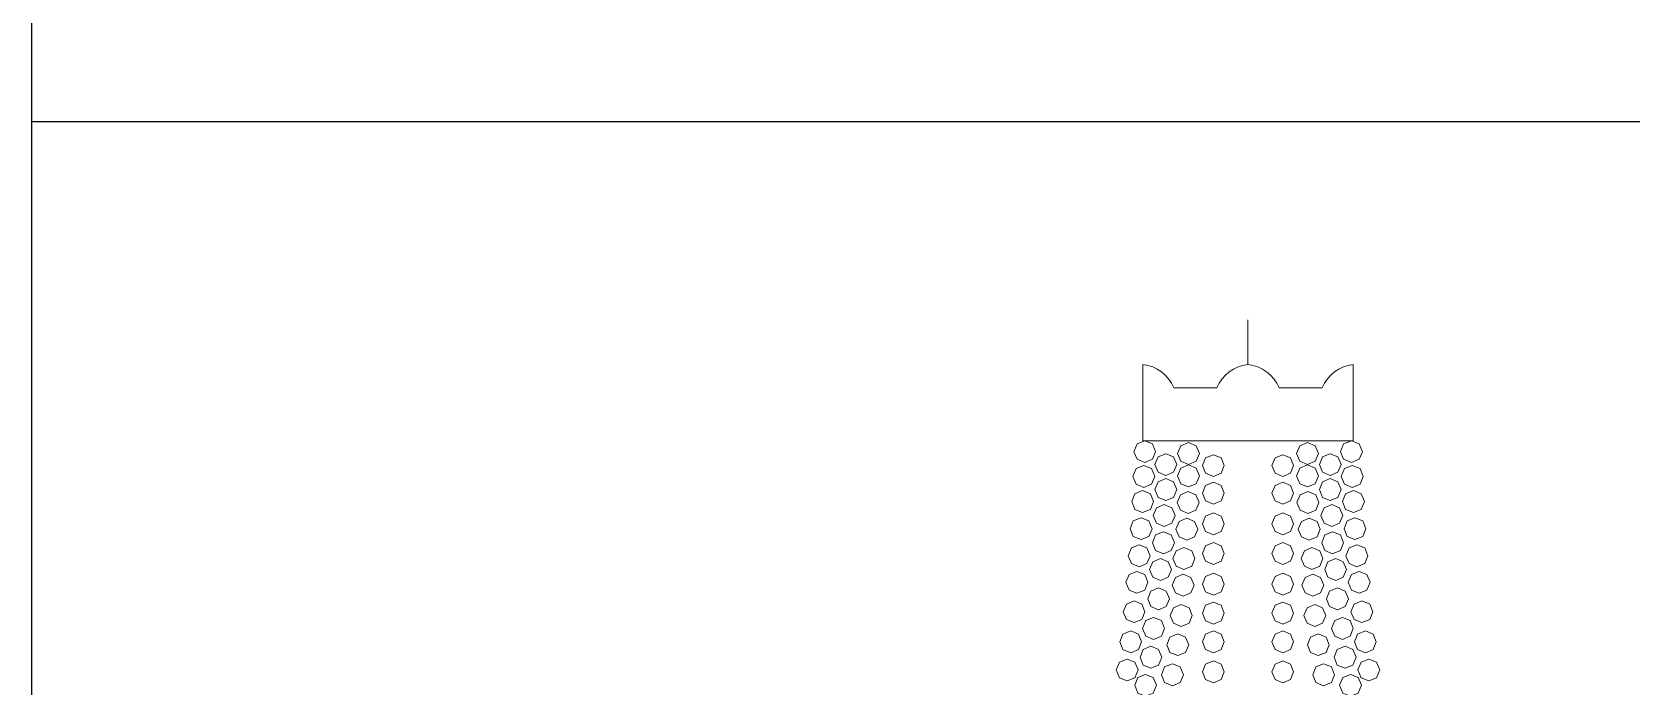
# Model space of a CAD drawing. Header units: inches. Extents: x 193287 to 241687, y 437648 to 550079.
# Drawn here: x 234240.5 to 234532.7, y 462996.9 to 463116.5 of the extents above; entities that cross this region are included whole.
import ezdxf

# ---------------------------------------------------------------- set-up
doc = ezdxf.new("R2010")
doc.units = ezdxf.units.IN
doc.header["$MEASUREMENT"] = 0
doc.linetypes.add('HIDDEN', pattern=[0.375, 0.25, -0.125])
for name, color, linetype in [('CQ SPOT DETAIL DIMENSION', 9, 'Continuous'), ('CQ-legend tex box', 3, 'Continuous'), ('E-LITE-FIXT-NORM-CEILING', 3, 'Continuous')]:
    doc.layers.add(name, color=color, linetype=linetype)
doc.layers.add('Glass', color=4, linetype='Continuous', lineweight=0)

# ---------------------------------------------------------------- blocks, each defined once
blk = doc.blocks.new('crystal ch 21')
at = {"layer": 'Glass', "color": 193, "lineweight": 0}
blk.add_line((38666.9, 39996.8), (38666.9, 40029.3), dxfattribs=at)
for points in [[(38666.9, 39996.8, 0.268728), (38644.2, 39979.7), (38612.6, 39979.7, 0.268741), (38589.9, 39996.8), (38589.9, 39941), (38666.9, 39941)], [(38666.9, 39996.8, -0.268728), (38689.6, 39979.7), (38721.1, 39979.7, -0.268741), (38743.8, 39996.8), (38743.8, 39941), (38666.9, 39941)]]:
    blk.add_lwpolyline(points, format="xyb", dxfattribs=at)
for points in [[(38591.3, 39941), (38597, 39938.7), (38599.3, 39933), (38597, 39927.4), (38591.3, 39925), (38585.7, 39927.4), (38583.3, 39933), (38585.7, 39938.7)], [(38623.4, 39939.6), (38629.1, 39937.3), (38631.4, 39931.6), (38629.1, 39926), (38623.4, 39923.6), (38617.7, 39926), (38615.4, 39931.6), (38617.7, 39937.3)], [(38710.3, 39939.6), (38704.7, 39937.3), (38702.3, 39931.6), (38704.7, 39926), (38710.3, 39923.6), (38716, 39926), (38718.3, 39931.6), (38716, 39937.3)], [(38742.4, 39941), (38736.7, 39938.7), (38734.4, 39933), (38736.7, 39927.4), (38742.4, 39925), (38748, 39927.4), (38750.4, 39933), (38748, 39938.7)], [(38606.7, 39931.5), (38612.4, 39929.2), (38614.7, 39923.5), (38612.4, 39917.9), (38606.7, 39915.5), (38601.1, 39917.9), (38598.7, 39923.5), (38601.1, 39929.2)], [(38641.5, 39930.8), (38647.1, 39928.5), (38649.5, 39922.8), (38647.1, 39917.2), (38641.5, 39914.8), (38635.8, 39917.2), (38633.5, 39922.8), (38635.8, 39928.5)], [(38692.2, 39930.8), (38686.6, 39928.5), (38684.2, 39922.8), (38686.6, 39917.2), (38692.2, 39914.8), (38697.9, 39917.2), (38700.2, 39922.8), (38697.9, 39928.5)], [(38727, 39931.5), (38721.3, 39929.2), (38719, 39923.5), (38721.3, 39917.9), (38727, 39915.5), (38732.6, 39917.9), (38735, 39923.5), (38732.6, 39929.2)], [(38590.7, 39922.9), (38596.3, 39920.6), (38598.7, 39914.9), (38596.3, 39909.3), (38590.7, 39906.9), (38585, 39909.3), (38582.7, 39914.9), (38585, 39920.6)], [(38606.7, 39913.3), (38612.4, 39911), (38614.7, 39905.3), (38612.4, 39899.6), (38606.7, 39897.3), (38601.1, 39899.6), (38598.7, 39905.3), (38601.1, 39911)], [(38623.4, 39923.3), (38629.1, 39921), (38631.4, 39915.3), (38629.1, 39909.6), (38623.4, 39907.3), (38617.7, 39909.6), (38615.4, 39915.3), (38617.7, 39921)], [(38710.3, 39923.3), (38704.7, 39921), (38702.3, 39915.3), (38704.7, 39909.6), (38710.3, 39907.3), (38716, 39909.6), (38718.3, 39915.3), (38716, 39921)], [(38727, 39913.3), (38721.3, 39911), (38719, 39905.3), (38721.3, 39899.6), (38727, 39897.3), (38732.6, 39899.6), (38735, 39905.3), (38732.6, 39911)], [(38743, 39922.9), (38737.4, 39920.6), (38735, 39914.9), (38737.4, 39909.3), (38743, 39906.9), (38748.7, 39909.3), (38751, 39914.9), (38748.7, 39920.6)], [(38589.8, 39904.5), (38595.5, 39902.1), (38597.8, 39896.5), (38595.5, 39890.8), (38589.8, 39888.5), (38584.2, 39890.8), (38581.8, 39896.5), (38584.2, 39902.1)], [(38623.1, 39903.8), (38628.7, 39901.5), (38631.1, 39895.8), (38628.7, 39890.2), (38623.1, 39887.8), (38617.4, 39890.2), (38615.1, 39895.8), (38617.4, 39901.5)], [(38641.5, 39910.7), (38647.1, 39908.3), (38649.5, 39902.7), (38647.1, 39897), (38641.5, 39894.7), (38635.8, 39897), (38633.5, 39902.7), (38635.8, 39908.3)], [(38692.2, 39910.7), (38686.6, 39908.3), (38684.2, 39902.7), (38686.6, 39897), (38692.2, 39894.7), (38697.9, 39897), (38700.2, 39902.7), (38697.9, 39908.3)], [(38710.6, 39903.8), (38705, 39901.5), (38702.6, 39895.8), (38705, 39890.2), (38710.6, 39887.8), (38716.3, 39890.2), (38718.6, 39895.8), (38716.3, 39901.5)], [(38743.9, 39904.5), (38738.2, 39902.1), (38735.9, 39896.5), (38738.2, 39890.8), (38743.9, 39888.5), (38749.5, 39890.8), (38751.9, 39896.5), (38749.5, 39902.1)], [(38605.6, 39894.4), (38611.2, 39892), (38613.6, 39886.4), (38611.2, 39880.7), (38605.6, 39878.4), (38599.9, 39880.7), (38597.6, 39886.4), (38599.9, 39892)], [(38728.1, 39894.4), (38722.5, 39892), (38720.1, 39886.4), (38722.5, 39880.7), (38728.1, 39878.4), (38733.8, 39880.7), (38736.1, 39886.4), (38733.8, 39892)], [(38588.7, 39884.7), (38594.3, 39882.4), (38596.7, 39876.7), (38594.3, 39871.1), (38588.7, 39868.7), (38583, 39871.1), (38580.7, 39876.7), (38583, 39882.4)], [(38622.1, 39884.4), (38627.7, 39882), (38630.1, 39876.4), (38627.7, 39870.7), (38622.1, 39868.4), (38616.4, 39870.7), (38614.1, 39876.4), (38616.4, 39882)], [(38641.5, 39888.3), (38647.1, 39885.9), (38649.5, 39880.3), (38647.1, 39874.6), (38641.5, 39872.3), (38635.8, 39874.6), (38633.5, 39880.3), (38635.8, 39885.9)], [(38692.2, 39888.3), (38686.6, 39885.9), (38684.2, 39880.3), (38686.6, 39874.6), (38692.2, 39872.3), (38697.9, 39874.6), (38700.2, 39880.3), (38697.9, 39885.9)], [(38711.6, 39884.4), (38706, 39882), (38703.6, 39876.4), (38706, 39870.7), (38711.6, 39868.4), (38717.3, 39870.7), (38719.6, 39876.4), (38717.3, 39882)], [(38745, 39884.7), (38739.4, 39882.4), (38737, 39876.7), (38739.4, 39871.1), (38745, 39868.7), (38750.7, 39871.1), (38753, 39876.7), (38750.7, 39882.4)], [(38605, 39874.4), (38610.7, 39872.1), (38613, 39866.4), (38610.7, 39860.7), (38605, 39858.4), (38599.3, 39860.7), (38597, 39866.4), (38599.3, 39872.1)], [(38641.5, 39866.5), (38647.1, 39864.2), (38649.5, 39858.5), (38647.1, 39852.9), (38641.5, 39850.5), (38635.8, 39852.9), (38633.5, 39858.5), (38635.8, 39864.2)], [(38692.2, 39866.5), (38686.6, 39864.2), (38684.2, 39858.5), (38686.6, 39852.9), (38692.2, 39850.5), (38697.9, 39852.9), (38700.2, 39858.5), (38697.9, 39864.2)], [(38728.7, 39874.4), (38723.1, 39872.1), (38720.7, 39866.4), (38723.1, 39860.7), (38728.7, 39858.4), (38734.4, 39860.7), (38736.7, 39866.4), (38734.4, 39872.1)], [(38587.3, 39864.9), (38592.9, 39862.6), (38595.3, 39856.9), (38592.9, 39851.3), (38587.3, 39848.9), (38581.6, 39851.3), (38579.3, 39856.9), (38581.6, 39862.6)], [(38602.8, 39854.8), (38608.5, 39852.5), (38610.8, 39846.8), (38608.5, 39841.2), (38602.8, 39838.8), (38597.2, 39841.2), (38594.8, 39846.8), (38597.2, 39852.5)], [(38620.1, 39862.9), (38625.7, 39860.5), (38628.1, 39854.9), (38625.7, 39849.2), (38620.1, 39846.9), (38614.4, 39849.2), (38612.1, 39854.9), (38614.4, 39860.5)], [(38713.7, 39862.9), (38708, 39860.5), (38705.7, 39854.9), (38708, 39849.2), (38713.7, 39846.9), (38719.3, 39849.2), (38721.7, 39854.9), (38719.3, 39860.5)], [(38730.9, 39854.8), (38725.2, 39852.5), (38722.9, 39846.8), (38725.2, 39841.2), (38730.9, 39838.8), (38736.5, 39841.2), (38738.9, 39846.8), (38736.5, 39852.5)], [(38746.4, 39864.9), (38740.8, 39862.6), (38738.4, 39856.9), (38740.8, 39851.3), (38746.4, 39848.9), (38752.1, 39851.3), (38754.4, 39856.9), (38752.1, 39862.6)], [(38585.6, 39845.5), (38591.3, 39843.2), (38593.6, 39837.5), (38591.3, 39831.8), (38585.6, 39829.5), (38580, 39831.8), (38577.6, 39837.5), (38580, 39843.2)], [(38619.5, 39843.4), (38625.1, 39841), (38627.5, 39835.4), (38625.1, 39829.7), (38619.5, 39827.4), (38613.8, 39829.7), (38611.5, 39835.4), (38613.8, 39841)], [(38641.5, 39844.1), (38647.1, 39841.8), (38649.5, 39836.1), (38647.1, 39830.5), (38641.5, 39828.1), (38635.8, 39830.5), (38633.5, 39836.1), (38635.8, 39841.8)], [(38692.2, 39844.1), (38686.6, 39841.8), (38684.2, 39836.1), (38686.6, 39830.5), (38692.2, 39828.1), (38697.9, 39830.5), (38700.2, 39836.1), (38697.9, 39841.8)], [(38714.2, 39843.4), (38708.6, 39841), (38706.2, 39835.4), (38708.6, 39829.7), (38714.2, 39827.4), (38719.9, 39829.7), (38722.2, 39835.4), (38719.9, 39841)], [(38748.1, 39845.5), (38742.4, 39843.2), (38740.1, 39837.5), (38742.4, 39831.8), (38748.1, 39829.5), (38753.7, 39831.8), (38756.1, 39837.5), (38753.7, 39843.2)], [(38601.5, 39833.4), (38607.2, 39831.1), (38609.5, 39825.4), (38607.2, 39819.8), (38601.5, 39817.4), (38595.8, 39819.8), (38593.5, 39825.4), (38595.8, 39831.1)], [(38732.2, 39833.4), (38726.6, 39831.1), (38724.2, 39825.4), (38726.6, 39819.8), (38732.2, 39817.4), (38737.9, 39819.8), (38740.2, 39825.4), (38737.9, 39831.1)], [(38583.6, 39824), (38589.2, 39821.6), (38591.6, 39816), (38589.2, 39810.3), (38583.6, 39808), (38577.9, 39810.3), (38575.6, 39816), (38577.9, 39821.6)], [(38618, 39821.2), (38623.7, 39818.9), (38626, 39813.2), (38623.7, 39807.6), (38618, 39805.2), (38612.4, 39807.6), (38610, 39813.2), (38612.4, 39818.9)], [(38641.5, 39823), (38647.1, 39820.7), (38649.5, 39815), (38647.1, 39809.4), (38641.5, 39807), (38635.8, 39809.4), (38633.5, 39815), (38635.8, 39820.7)], [(38692.2, 39823), (38686.6, 39820.7), (38684.2, 39815), (38686.6, 39809.4), (38692.2, 39807), (38697.9, 39809.4), (38700.2, 39815), (38697.9, 39820.7)], [(38715.7, 39821.2), (38710, 39818.9), (38707.7, 39813.2), (38710, 39807.6), (38715.7, 39805.2), (38721.3, 39807.6), (38723.7, 39813.2), (38721.3, 39818.9)], [(38750.2, 39824), (38744.5, 39821.6), (38742.2, 39816), (38744.5, 39810.3), (38750.2, 39808), (38755.8, 39810.3), (38758.2, 39816), (38755.8, 39821.6)], [(38597.9, 39811.8), (38603.5, 39809.5), (38605.9, 39803.8), (38603.5, 39798.1), (38597.9, 39795.8), (38592.2, 39798.1), (38589.9, 39803.8), (38592.2, 39809.5)], [(38735.9, 39811.8), (38730.2, 39809.5), (38727.9, 39803.8), (38730.2, 39798.1), (38735.9, 39795.8), (38741.5, 39798.1), (38743.9, 39803.8), (38741.5, 39809.5)], [(38581.1, 39801.9), (38586.8, 39799.6), (38589.1, 39793.9), (38586.8, 39788.3), (38581.1, 39785.9), (38575.5, 39788.3), (38573.1, 39793.9), (38575.5, 39799.6)], [(38615.5, 39799.9), (38621.1, 39797.5), (38623.5, 39791.9), (38621.1, 39786.2), (38615.5, 39783.9), (38609.8, 39786.2), (38607.5, 39791.9), (38609.8, 39797.5)], [(38641.5, 39801.9), (38647.1, 39799.6), (38649.5, 39793.9), (38647.1, 39788.3), (38641.5, 39785.9), (38635.8, 39788.3), (38633.5, 39793.9), (38635.8, 39799.6)], [(38692.2, 39801.9), (38686.6, 39799.6), (38684.2, 39793.9), (38686.6, 39788.3), (38692.2, 39785.9), (38697.9, 39788.3), (38700.2, 39793.9), (38697.9, 39799.6)], [(38718.2, 39799.9), (38712.6, 39797.5), (38710.2, 39791.9), (38712.6, 39786.2), (38718.2, 39783.9), (38723.9, 39786.2), (38726.2, 39791.9), (38723.9, 39797.5)], [(38752.6, 39801.9), (38746.9, 39799.6), (38744.6, 39793.9), (38746.9, 39788.3), (38752.6, 39785.9), (38758.3, 39788.3), (38760.6, 39793.9), (38758.3, 39799.6)], [(38595.9, 39790.7), (38601.6, 39788.3), (38603.9, 39782.7), (38601.6, 39777), (38595.9, 39774.7), (38590.2, 39777), (38587.9, 39782.7), (38590.2, 39788.3)], [(38737.8, 39790.7), (38732.2, 39788.3), (38729.8, 39782.7), (38732.2, 39777), (38737.8, 39774.7), (38743.5, 39777), (38745.8, 39782.7), (38743.5, 39788.3)], [(38578.5, 39781.4), (38584.2, 39779), (38586.5, 39773.4), (38584.2, 39767.7), (38578.5, 39765.4), (38572.9, 39767.7), (38570.5, 39773.4), (38572.9, 39779)], [(38611.6, 39777.9), (38617.2, 39775.6), (38619.6, 39769.9), (38617.2, 39764.3), (38611.6, 39761.9), (38605.9, 39764.3), (38603.6, 39769.9), (38605.9, 39775.6)], [(38641.5, 39780), (38647.1, 39777.7), (38649.5, 39772), (38647.1, 39766.4), (38641.5, 39764), (38635.8, 39766.4), (38633.5, 39772), (38635.8, 39777.7)], [(38692.2, 39780), (38686.6, 39777.7), (38684.2, 39772), (38686.6, 39766.4), (38692.2, 39764), (38697.9, 39766.4), (38700.2, 39772), (38697.9, 39777.7)], [(38722.1, 39777.9), (38716.5, 39775.6), (38714.1, 39769.9), (38716.5, 39764.3), (38722.1, 39761.9), (38727.8, 39764.3), (38730.1, 39769.9), (38727.8, 39775.6)], [(38755.2, 39781.4), (38749.5, 39779), (38747.2, 39773.4), (38749.5, 39767.7), (38755.2, 39765.4), (38760.8, 39767.7), (38763.2, 39773.4), (38760.8, 39779)], [(38592, 39770.2), (38597.6, 39767.8), (38600, 39762.2), (38597.6, 39756.5), (38592, 39754.2), (38586.3, 39756.5), (38584, 39762.2), (38586.3, 39767.8)], [(38741.7, 39770.2), (38736.1, 39767.8), (38733.7, 39762.2), (38736.1, 39756.5), (38741.7, 39754.2), (38747.4, 39756.5), (38749.7, 39762.2), (38747.4, 39767.8)]]:
    blk.add_lwpolyline(points, close=True, dxfattribs=at)
blk = doc.blocks.new('SMDS')
at = {"layer": 'CQ-legend tex box'}
blk.add_line((384632.87, 476903.58), (386097.22, 476903.58), dxfattribs=at)
blk.add_lwpolyline([(384632.87, 472716.65), (384632.87, 480364.08), (386097.23, 480364.08), (386097.2, 472716.65)], dxfattribs=at)
at = {"layer": 'E-LITE-FIXT-NORM-CEILING', "linetype": 'HIDDEN', "xscale": -0.25, "yscale": 0.25, "zscale": 0.25, "rotation": 359.9999999999999}
blk.add_blockref('crystal ch 21', (394521.79, 466859.99, 0), dxfattribs=at)

msp = doc.modelspace()

# ---------------------------------------------------------------- block references
at = {"layer": 'CQ SPOT DETAIL DIMENSION'}
msp.add_blockref('SMDS', (-150392.368, -13803.482), dxfattribs=at)

doc.saveas('drawing.dxf')
